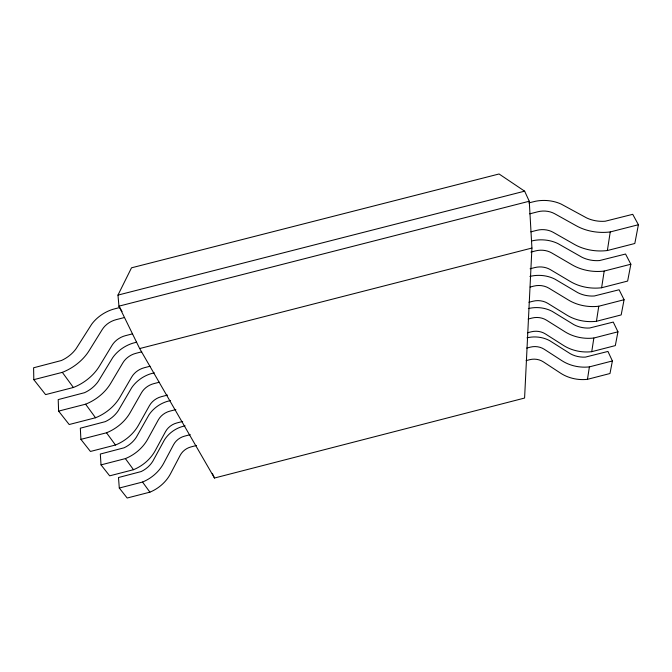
<?xml version="1.0" encoding="UTF-8"?>
<svg xmlns="http://www.w3.org/2000/svg" width="672" height="672" viewBox="0 0 672 672"><rect width="100%" height="100%" fill="white"/><g stroke="black" fill="none" stroke-linecap="round" stroke-linejoin="round"><path stroke-width="1.01" d="M531.93 248.044L524.588 398.051L214.477 478.027L139.667 348.55L118.944 306.155L117.97 295.1L131.51 267.817L499.061 173.981L524.63 191.167L529.259 201.239L531.93 248.044L139.667 348.55M526.117 360.62L529.788 359.68A14.608 12.121 4.4 0 1 543.295 361.83L560.515 373.12A34.079 27.527 7 0 0 587.471 379.327L589.394 366.878L612.385 360.948L607.942 351.439L585.421 357.109A22.739 18.203 6.5 0 1 570.352 353.749L549.671 340.662A26.905 22.134 3.9 0 0 528.797 337.462L526.949 337.873M527.47 332.783L531.308 331.8A15.28 12.44 3.4 0 1 545.437 333.942L563.489 345.433A35.658 28.232 5.9 0 0 591.746 351.674L593.855 338.016L617.954 331.808L613.25 322.073L589.655 328.003A23.814 18.665 5.4 0 1 573.854 324.635L552.149 311.329A28.182 22.722 2.9 0 0 530.292 308.162L528.36 308.591M528.948 302.266L532.972 301.232A16.027 12.768 2.4 0 1 547.798 303.349L566.756 315.042A37.388 28.946 4.8 0 0 596.442 321.292L598.769 306.23L624.078 299.72L619.097 289.758L594.317 295.982A24.998 19.135 4.4 0 1 577.693 292.614L554.87 279.107A29.585 23.31 1.9 0 0 531.93 275.99L529.897 276.444M530.107 268.775L534.803 267.574A16.85 13.096 1.4 0 1 550.385 269.648L570.36 281.518A39.304 29.66 3.8 0 0 601.616 287.75L604.195 271.068L630.857 264.222L625.548 254.033L599.466 260.576A26.317 19.597 3.4 0 1 581.944 257.233L557.878 243.55A31.147 23.898 1 0 0 533.736 240.517L531.602 240.996M530.897 231.848L536.827 230.328A17.766 13.415 0.5 0 1 553.258 232.344L574.35 244.356A41.437 30.358 2.9 0 0 607.37 250.53L610.243 231.941L638.4 224.725L632.73 214.326L605.186 221.231A27.779 20.051 2.4 0 1 586.664 217.938L561.212 204.112A32.878 24.478 0.1 0 0 535.735 201.205L528.83 202.894M612.385 360.948L609.991 373.514L587.471 379.327M617.954 331.808L615.317 345.601L591.746 351.674M624.078 299.72L621.18 314.924L596.442 321.292M630.857 264.222L627.64 281.064L601.616 287.75M638.4 224.725L634.813 243.491L607.37 250.53M132.502 333.858L125.513 335.647A17.85 13.541 -27.9 0 0 112.039 345.349L99.456 366.08A41.723 30.702 -30.4 0 1 73.391 387.484L45.595 394.615L33.81 379.663L33.6 367.786L61.421 360.511A27.972 20.278 -30 0 0 76.129 348.659L91.661 324.24A33.046 24.704 -27.5 0 1 112.669 309.389L119.608 307.541M154.258 372.809L150.36 373.884A29.728 23.503 -29.4 0 0 131.695 387.71L118.306 410.617A25.158 19.328 -31.9 0 1 105.319 421.63L80.329 428.198L80.9 439.362L90.434 451.458L115.458 445.024A37.624 29.232 -32.4 0 0 138.524 425.132L149.411 405.695A16.103 12.869 -29.8 0 1 161.414 396.656L167.496 395.094M159.289 382.234L153.762 383.653A16.472 13.028 -29.4 0 0 141.448 392.834L130.208 412.558A38.489 29.576 -31.9 0 1 106.512 432.785L80.9 439.362M530.132 287.045L533.795 286.112A16.397 12.919 1.9 0 1 548.957 288.212L568.369 299.981A38.254 29.274 4.4 0 0 598.769 306.23M136.584 342.174L132.493 343.3A31.298 24.108 -28.4 0 0 112.72 357.622L98.33 381.276A26.494 19.807 -30.9 0 1 84.538 392.692L58.204 399.596L58.615 411.113L85.604 404.191A40.53 30.316 -30.9 0 0 110.788 383.208L122.867 362.838A17.346 13.364 -28.4 0 1 135.912 353.321L141.733 351.826M150.058 366.24L144.379 367.702A16.934 13.205 -28.8 0 0 131.678 377.059L120.002 397.127A39.564 29.971 -31.4 0 1 95.525 417.757L69.191 424.519L58.615 411.113M170.503 400.52L166.564 401.604A28.308 22.898 -30.4 0 0 148.882 414.968L136.374 437.161A23.957 18.85 -33 0 1 124.11 447.787L100.321 454.045L101.027 464.881L109.67 475.843L133.501 469.703A35.868 28.501 -33.5 0 0 155.316 450.5L165.497 431.676A15.347 12.541 -30.9 0 1 176.879 422.94L182.683 421.453M175.854 409.592L169.924 411.121A15.691 12.692 -30.4 0 0 158.264 419.983L147.764 439.093A36.658 28.837 -33 0 1 125.387 458.606L101.027 464.881M528.133 319.057L532.056 318.049A15.616 12.592 2.9 0 1 546.496 320.174L564.959 331.766A36.431 28.56 5.4 0 0 593.855 338.016M185.077 425.813L181.314 426.846A27.023 22.302 -31.5 0 0 164.522 439.765L152.796 461.278A22.873 18.371 -34.1 0 1 141.179 471.551L118.49 477.532L119.297 488.04L127.168 498.019L149.915 492.156A34.272 27.77 -34.6 0 0 170.596 473.609L180.163 455.356A14.666 12.214 -32 0 1 190.982 446.914L196.526 445.486M190.294 434.658L184.632 436.12A14.977 12.356 -31.4 0 0 173.561 444.688L163.716 463.21A34.986 28.106 -34.1 0 1 142.531 482.051L119.297 488.04M526.73 348.079L530.468 347.122A14.91 12.272 3.9 0 1 544.261 349.272L561.851 360.654A34.784 27.846 6.5 0 0 589.394 366.878M117.97 295.1L524.63 191.167M529.259 201.239L118.944 306.155L122.052 311.59M124.404 317.537L116.113 319.662A18.312 13.692 -27.5 0 0 102.245 329.524L89.2 350.574A42.798 31.03 -30 0 1 62.328 372.355L33.81 379.663M529.729 213.839L537.844 211.764A18.22 13.566 0.1 0 1 554.694 213.738L576.341 225.809A42.504 30.677 2.4 0 0 610.243 231.941M530.905 252.092L535.71 250.866A17.262 13.247 1 0 1 551.678 252.916L572.149 264.852A40.261 29.988 3.4 0 0 604.195 271.068M62.328 372.355L73.391 387.484M85.604 404.191L95.525 417.757M106.512 432.785L115.458 445.024M125.387 458.606L133.501 469.703M142.531 482.051L149.915 492.156M212.31 473.374L214.477 478.027"/></g></svg>
